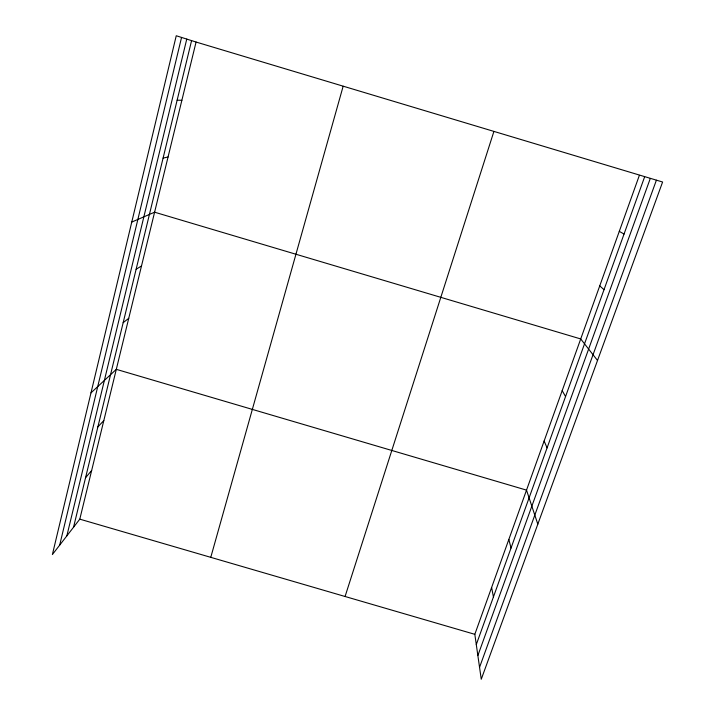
<?xml version="1.0" encoding="UTF-8"?>
<svg xmlns="http://www.w3.org/2000/svg" width="715" height="715" viewBox="0 0 715 715"><rect width="100%" height="100%" fill="white"/><g stroke="black" fill="none" stroke-linecap="round" stroke-linejoin="round"><path stroke-width="1.07" d="M59.667 545.143L181.556 37.43M66.853 535.866L186.767 39.084M73.547 527.223L191.584 40.612M79.794 519.153L196.071 42.042L176.248 35.75L52.392 554.545L79.794 519.153L474.823 634.321L481.258 679.25L662.608 182.012L196.071 42.042M210.773 557.334L343.146 86.265M345.077 596.489L493.859 131.587M474.823 634.321L639.371 175.345M476.288 644.573L644.626 176.855M477.861 655.539L650.284 178.473M479.55 667.318L656.388 180.225M85.559 477.709L91.654 470.488M97.883 426.882L103.818 420.572M90.993 392.857L116.304 369.342L526.517 490.124L537.814 524.167M123.159 322.68L128.736 318.318M136.118 269.287L141.499 265.953M131.766 222.07L154.601 212.203L580.714 338.946L597.517 360.467M163.091 158.087L168.052 157.005M177.141 100.172L181.869 100.306M619.288 231.356L624.043 234.046M599.742 285.866L604.014 289.691M562.178 390.649L565.556 396.539M544.124 441.021L547.082 447.867M508.839 539.423L511.028 548.056M491.616 587.471L493.43 596.936"/></g></svg>
